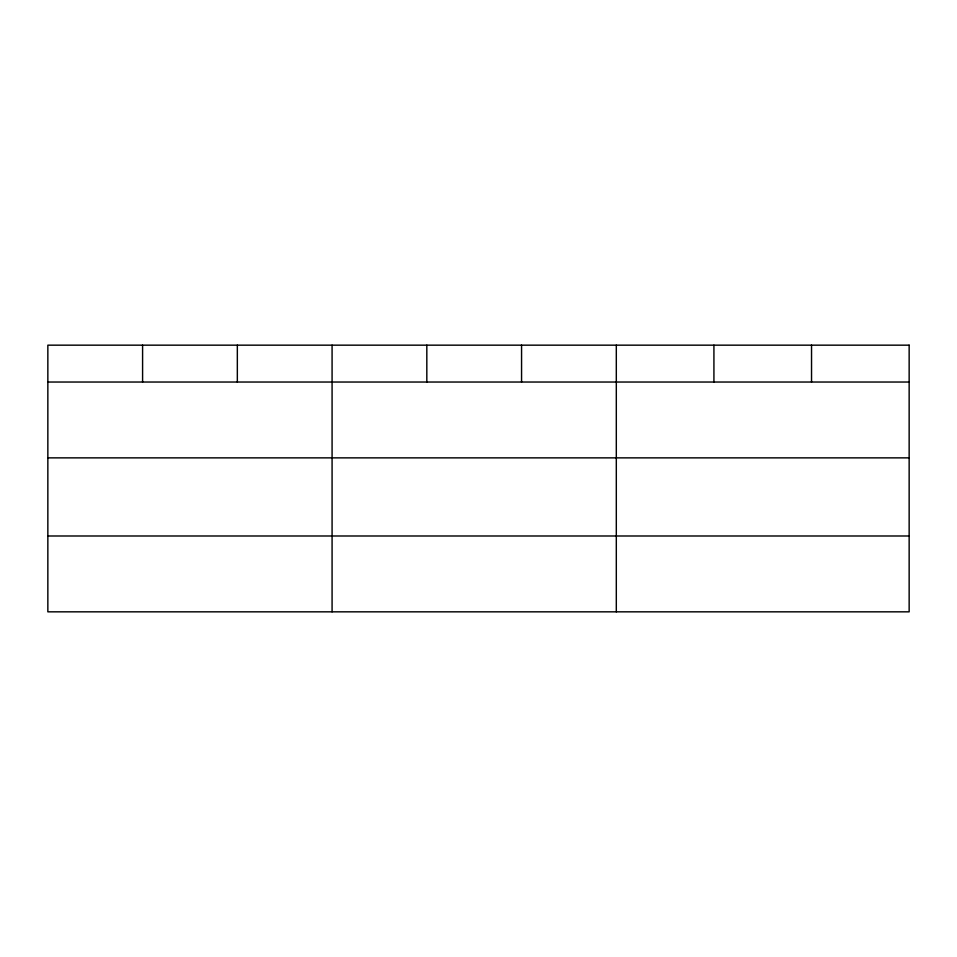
<?xml version="1.0" encoding="UTF-8"?>
<svg xmlns="http://www.w3.org/2000/svg" width="957" height="957" viewBox="0 0 957 957"><rect width="100%" height="100%" fill="white"/><g stroke="black" fill="none" stroke-linecap="round" stroke-linejoin="round"><path stroke-width="1.44" d="M47.85 382.034L909.15 382.034M47.85 457.865L909.15 457.865M47.85 535.992L909.15 535.992M811.536 345.166L811.536 382.034M713.922 345.166L713.922 382.034M616.308 345.166L616.308 611.834M521.565 345.166L521.565 382.034M426.822 345.166L426.822 382.034M332.079 345.166L332.079 611.834M237.336 345.166L237.336 382.034M142.593 345.166L142.593 382.034M909.15 345.166L47.85 345.166L47.85 611.834L909.15 611.834L909.15 345.166"/></g></svg>
